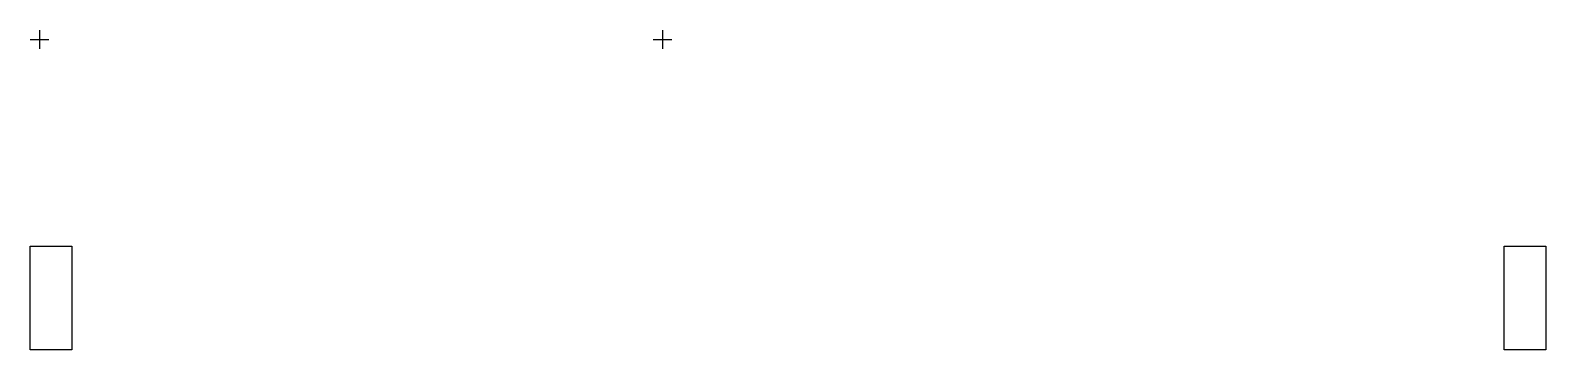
# Model space of a CAD drawing. Header units: millimetres. Extents: x 8430 to 81430, y 11390 to 26790.
import ezdxf

# ---------------------------------------------------------------- set-up
doc = ezdxf.new("R2010")
doc.units = ezdxf.units.MM

msp = doc.modelspace()

# ---------------------------------------------------------------- linework, layer by layer
for p, q in [((8430, 26340), (9330, 26340)), ((8880, 26790), (8880, 25890)), ((38430, 26340), (39330, 26340)), ((38880, 26790), (38880, 25890)), ((8430, 16390), (10430, 16390)), ((8430, 11390), (8430, 16390)), ((10430, 16390), (10430, 11390)), ((79430, 16390), (81430, 16390)), ((79430, 11390), (79430, 16390)), ((81430, 16390), (81430, 11390)), ((10430, 11390), (8430, 11390)), ((81430, 11390), (79430, 11390))]:
    msp.add_line(p, q)

doc.saveas('drawing.dxf')
